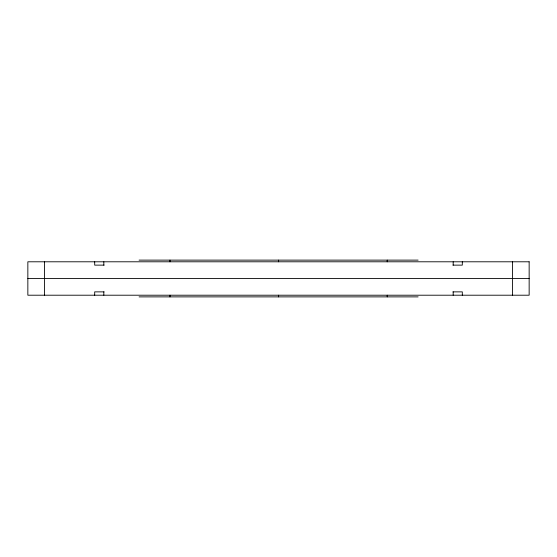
<?xml version="1.0" encoding="UTF-8"?>
<svg xmlns="http://www.w3.org/2000/svg" width="557" height="557" viewBox="0 0 557 557"><rect width="100%" height="100%" fill="white"/><g stroke="black" fill="none" stroke-linecap="round" stroke-linejoin="round"><path stroke-width="0.84" d="M139.076 260.119L418.112 260.119M104.145 265.132L94.69 265.132L94.69 261.79M452.918 265.132L462.31 265.132L462.31 261.79M27.85 278.5L529.15 278.5M104.145 291.868L94.69 291.868L94.69 295.21M452.918 291.868L462.31 291.868L462.31 295.21M139.076 296.881L418.112 296.881M512.44 261.79L512.44 295.21M453.182 261.79L453.182 265.132M453.182 291.868L453.182 295.21M387.219 260.119L387.219 261.79M387.219 295.21L387.219 296.881M278.604 260.119L278.604 261.79M278.604 295.21L278.604 296.881M169.989 260.119L169.989 261.79M169.989 295.21L169.989 296.881M103.825 261.79L103.825 265.132M103.825 291.868L103.825 295.21M44.56 261.79L44.56 295.21M529.15 261.79L27.85 261.79L27.85 295.21L529.15 295.21L529.15 261.79"/></g></svg>
